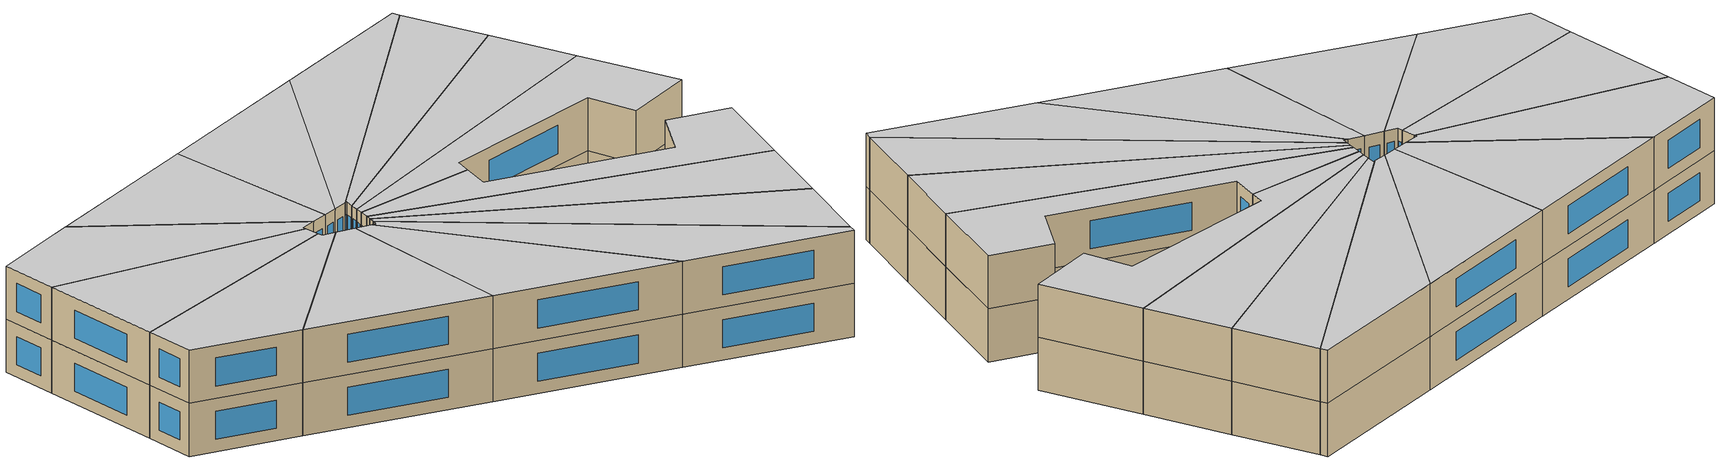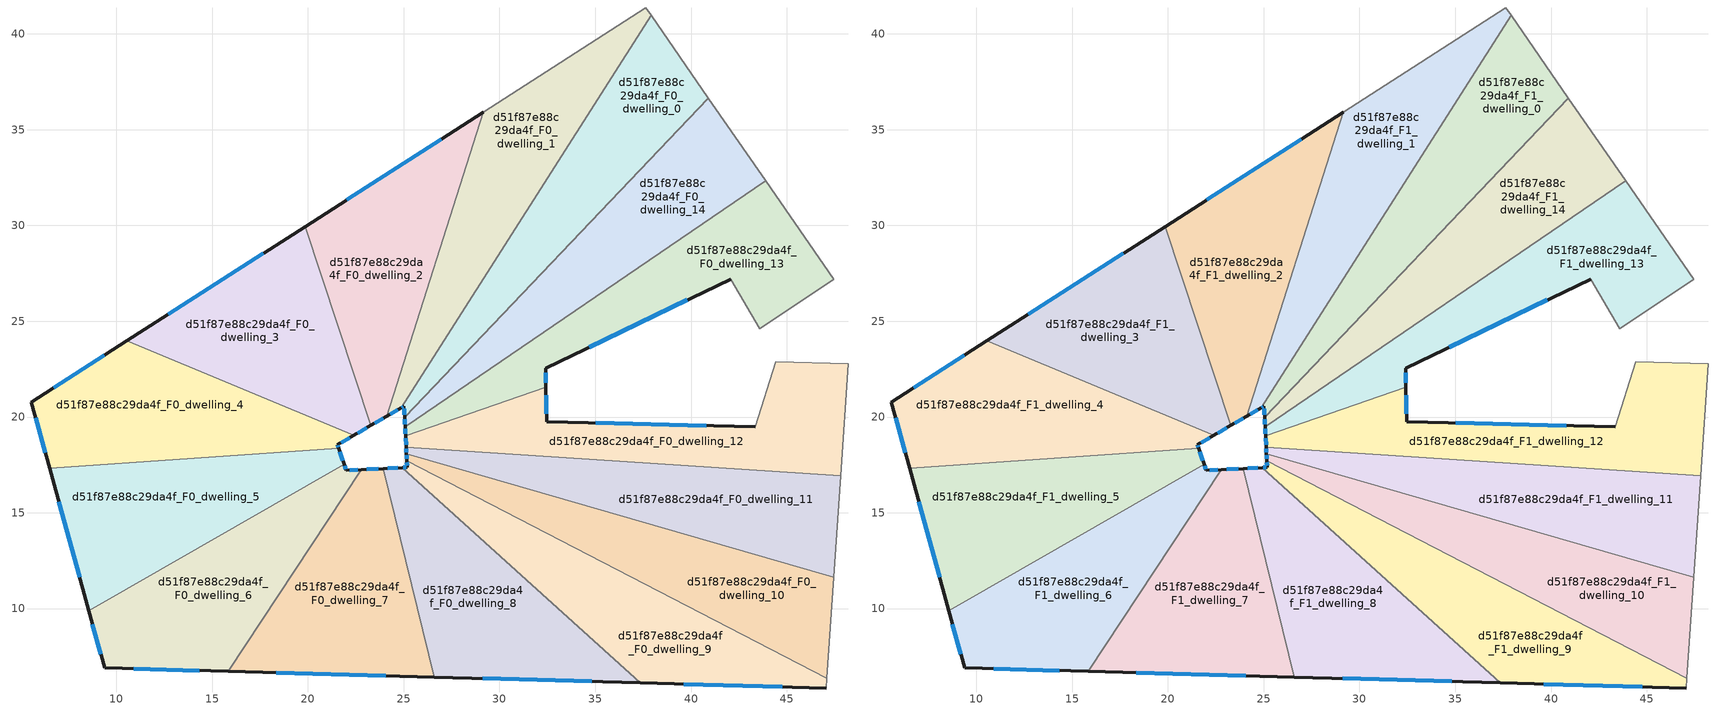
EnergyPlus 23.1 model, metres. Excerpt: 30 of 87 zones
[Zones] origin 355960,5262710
d51f87e88c29da4f_F0_dwelling_0
 floor ground (EU_floor_Construction): 37.91,40.98 40.9,36.65 25.04,20 25.01,20.55 24.87,20.47 z0
 wall outside (EU_wall_Construction): 24.87,20.47 25.01,20.55 25.04,20 z0:3
 wall to d51f87e88c29da4f_F0_dwelling_1 (EU_wall_Construction): 37.91,40.98 24.87,20.47 z0:3
 wall adiabatic (EU_wall_Construction): 40.9,36.65 37.91,40.98 z0:3
 wall to d51f87e88c29da4f_F0_dwelling_14 (EU_wall_Construction): 25.04,20 40.9,36.65 z0:3
 window (EU_Window_Construction): 25.02,20.42 25.03,20.13 / 24.91,20.49 24.98,20.53 z0.7:2.3
d51f87e88c29da4f_F0_dwelling_1
 floor ground (EU_floor_Construction): 37.65,41.36 37.91,40.98 24.87,20.47 24.11,20.03 29.16,35.91 z0
 wall outside (EU_wall_Construction): 24.11,20.03 24.87,20.47 z0:3
 wall to d51f87e88c29da4f_F0_dwelling_2 (EU_wall_Construction): 29.16,35.91 24.11,20.03 z0:3
 wall adiabatic (EU_wall_Construction): 37.91,40.98 37.65,41.36 29.16,35.91 z0:3
 window (EU_Window_Construction): 24.29,20.14 24.7,20.37 z0.7:2.3
d51f87e88c29da4f_F0_dwelling_10
 floor ground (EU_floor_Construction): 47.45,11.65 47.09,6.35 25.16,17.72 25.14,18.08 z0
 wall outside (EU_wall_Construction): 25.14,18.08 25.16,17.72 z0:3
 wall to d51f87e88c29da4f_F0_dwelling_11 (EU_wall_Construction): 47.45,11.65 25.14,18.08 z0:3
 wall adiabatic (EU_wall_Construction): 47.09,6.35 47.45,11.65 z0:3
 wall to d51f87e88c29da4f_F0_dwelling_9 (EU_wall_Construction): 25.16,17.72 47.09,6.35 z0:3
 window (EU_Window_Construction): 25.15,18 25.16,17.81 z0.7:2.3
d51f87e88c29da4f_F0_dwelling_11
 floor ground (EU_floor_Construction): 47.81,16.94 47.45,11.65 25.14,18.08 25.13,18.42 z0
 wall outside (EU_wall_Construction): 25.13,18.42 25.14,18.08 z0:3
 wall to d51f87e88c29da4f_F0_dwelling_12 (EU_wall_Construction): 47.81,16.94 25.13,18.42 z0:3
 wall adiabatic (EU_wall_Construction): 47.45,11.65 47.81,16.94 z0:3
 window (EU_Window_Construction): 25.13,18.34 25.14,18.16 z0.7:2.3
d51f87e88c29da4f_F0_dwelling_12
 floor ground (EU_floor_Construction): 48.21,22.78 47.81,16.94 25.13,18.42 25.09,19.02 32.43,21.56 32.46,19.75 43.35,19.49 44.41,22.87 z0
 wall outside (EU_wall_Construction): 25.09,19.02 25.13,18.42 / 43.35,19.49 32.46,19.75 32.43,21.56 z0:3
 wall adiabatic (EU_wall_Construction): 47.81,16.94 48.21,22.78 44.41,22.87 43.35,19.49 z0:3
 wall to d51f87e88c29da4f_F0_dwelling_13 (EU_wall_Construction): 32.43,21.56 25.09,19.02 z0:3
 window (EU_Window_Construction): 25.1,18.88 25.12,18.56 / 32.45,20.18 32.43,21.14 / 40.79,19.55 35.02,19.69 z0.7:2.3
d51f87e88c29da4f_F0_dwelling_13
 floor ground (EU_floor_Construction): 43.89,32.34 47.46,27.19 43.59,24.61 42.07,27.2 32.41,22.56 32.43,21.56 25.09,19.02 25.07,19.5 z0
 wall outside (EU_wall_Construction): 32.43,21.56 32.41,22.56 42.07,27.2 / 25.07,19.5 25.09,19.02 z0:3
 wall to d51f87e88c29da4f_F0_dwelling_14 (EU_wall_Construction): 43.89,32.34 25.07,19.5 z0:3
 wall adiabatic (EU_wall_Construction): 42.07,27.2 43.59,24.61 47.46,27.19 43.89,32.34 z0:3
 window (EU_Window_Construction): 34.68,23.65 39.8,26.11 / 32.42,21.8 32.41,22.32 / 25.07,19.39 25.09,19.14 z0.7:2.3
d51f87e88c29da4f_F0_dwelling_14
 floor ground (EU_floor_Construction): 40.9,36.65 43.89,32.34 25.07,19.5 25.04,20 z0
 wall outside (EU_wall_Construction): 25.04,20 25.07,19.5 z0:3
 wall adiabatic (EU_wall_Construction): 43.89,32.34 40.9,36.65 z0:3
 window (EU_Window_Construction): 25.05,19.88 25.06,19.62 z0.7:2.3
d51f87e88c29da4f_F0_dwelling_2
 floor ground (EU_floor_Construction): 29.16,35.91 24.11,20.03 23.29,19.56 19.85,29.95 z0
 wall outside (EU_wall_Construction): 23.29,19.56 24.11,20.03 / 29.16,35.91 19.85,29.95 z0:3
 wall to d51f87e88c29da4f_F0_dwelling_3 (EU_wall_Construction): 19.85,29.95 23.29,19.56 z0:3
 window (EU_Window_Construction): 23.48,19.67 23.92,19.92 / 26.97,34.51 22.03,31.35 z0.7:2.3
d51f87e88c29da4f_F0_dwelling_3
 floor ground (EU_floor_Construction): 19.85,29.95 23.29,19.56 22.38,19.04 10.53,23.97 z0
 wall outside (EU_wall_Construction): 22.38,19.04 23.29,19.56 / 19.85,29.95 10.53,23.97 z0:3
 wall to d51f87e88c29da4f_F0_dwelling_4 (EU_wall_Construction): 10.53,23.97 22.38,19.04 z0:3
 window (EU_Window_Construction): 22.59,19.16 23.08,19.44 / 17.66,28.54 12.72,25.37 z0.7:2.3
d51f87e88c29da4f_F0_dwelling_4
 floor ground (EU_floor_Construction): 22.38,19.04 21.54,18.56 21.6,18.38 6.51,17.32 5.55,20.78 10.53,23.97 z0
 wall outside (EU_wall_Construction): 21.6,18.38 21.54,18.56 22.38,19.04 / 10.53,23.97 5.55,20.78 6.51,17.32 z0:3
 wall to d51f87e88c29da4f_F0_dwelling_5 (EU_wall_Construction): 6.51,17.32 21.6,18.38 z0:3
 window (EU_Window_Construction): 21.74,18.67 22.18,18.93 / 21.59,18.42 21.56,18.51 / 5.78,19.97 6.28,18.13 / 9.36,23.22 6.72,21.53 z0.7:2.3
d51f87e88c29da4f_F0_dwelling_5
 floor ground (EU_floor_Construction): 21.6,18.38 21.89,17.52 8.56,9.88 6.51,17.32 z0
 wall outside (EU_wall_Construction): 21.89,17.52 21.6,18.38 / 6.51,17.32 8.56,9.88 z0:3
 wall to d51f87e88c29da4f_F0_dwelling_6 (EU_wall_Construction): 8.56,9.88 21.89,17.52 z0:3
 window (EU_Window_Construction): 21.82,17.72 21.67,18.18 / 6.99,15.57 8.08,11.63 z0.7:2.3
d51f87e88c29da4f_F0_dwelling_6
 floor ground (EU_floor_Construction): 22.79,17.25 15.83,6.72 9.38,6.9 8.56,9.88 21.89,17.52 22,17.21 z0
 wall outside (EU_wall_Construction): 22.79,17.25 22,17.21 21.89,17.52 / 8.56,9.88 9.38,6.9 15.83,6.72 z0:3
 wall to d51f87e88c29da4f_F0_dwelling_7 (EU_wall_Construction): 15.83,6.72 22.79,17.25 z0:3
 window (EU_Window_Construction): 21.97,17.28 21.92,17.45 / 22.61,17.24 22.19,17.22 / 10.89,6.86 14.31,6.76 / 8.75,9.18 9.19,7.6 z0.7:2.3
d51f87e88c29da4f_F0_dwelling_7
 floor ground (EU_floor_Construction): 23.93,17.31 26.59,6.42 15.83,6.72 22.79,17.25 z0
 wall outside (EU_wall_Construction): 23.93,17.31 22.79,17.25 / 15.83,6.72 26.59,6.42 z0:3
 wall to d51f87e88c29da4f_F0_dwelling_8 (EU_wall_Construction): 26.59,6.42 23.93,17.31 z0:3
 window (EU_Window_Construction): 23.66,17.3 23.06,17.27 / 18.36,6.65 24.07,6.49 z0.7:2.3
d51f87e88c29da4f_F0_dwelling_8
 floor ground (EU_floor_Construction): 37.34,6.12 26.59,6.42 23.93,17.31 24.91,17.36 z0
 wall outside (EU_wall_Construction): 24.91,17.36 23.93,17.31 / 26.59,6.42 37.34,6.12 z0:3
 wall to d51f87e88c29da4f_F0_dwelling_9 (EU_wall_Construction): 37.34,6.12 24.91,17.36 z0:3
 window (EU_Window_Construction): 24.68,17.35 24.16,17.32 / 29.12,6.35 34.82,6.19 z0.7:2.3
d51f87e88c29da4f_F0_dwelling_9
 floor ground (EU_floor_Construction): 47.09,6.35 47.05,5.85 37.34,6.12 24.91,17.36 25.18,17.38 25.16,17.72 z0
 wall outside (EU_wall_Construction): 25.16,17.72 25.18,17.38 24.91,17.36 / 37.34,6.12 47.05,5.85 z0:3
 wall adiabatic (EU_wall_Construction): 47.05,5.85 47.09,6.35 z0:3
 window (EU_Window_Construction): 25.12,17.37 24.98,17.37 / 25.17,17.64 25.18,17.46 / 39.62,6.06 44.77,5.92 z0.7:2.3
d51f87e88c29da4f_F1_dwelling_0
 floor to d51f87e88c29da4f_F0_dwelling_0 (EU_floor_Construction): 37.91,40.98 40.9,36.65 25.04,20 25.01,20.55 24.87,20.47 z3
 wall outside (EU_wall_Construction): 24.87,20.47 25.01,20.55 25.04,20 z3:6
 wall to d51f87e88c29da4f_F1_dwelling_1 (EU_wall_Construction): 37.91,40.98 24.87,20.47 z3:6
 wall adiabatic (EU_wall_Construction): 40.9,36.65 37.91,40.98 z3:6
 wall to d51f87e88c29da4f_F1_dwelling_14 (EU_wall_Construction): 25.04,20 40.9,36.65 z3:6
 window (EU_Window_Construction): 25.02,20.42 25.03,20.13 / 24.91,20.49 24.98,20.53 z3.7:5.3
 ceiling to d51f87e88c29da4f_F2_dwelling_0 (EU_floor_Construction): 25.04,20 40.9,36.65 37.91,40.98 24.87,20.47 25.01,20.55 z6
d51f87e88c29da4f_F1_dwelling_1
 floor to d51f87e88c29da4f_F0_dwelling_1 (EU_floor_Construction): 37.65,41.36 37.91,40.98 24.87,20.47 24.11,20.03 29.16,35.91 z3
 wall outside (EU_wall_Construction): 24.11,20.03 24.87,20.47 z3:6
 wall to d51f87e88c29da4f_F1_dwelling_2 (EU_wall_Construction): 29.16,35.91 24.11,20.03 z3:6
 wall adiabatic (EU_wall_Construction): 37.91,40.98 37.65,41.36 29.16,35.91 z3:6
 window (EU_Window_Construction): 24.29,20.14 24.7,20.37 z3.7:5.3
 ceiling to d51f87e88c29da4f_F2_dwelling_1 (EU_floor_Construction): 24.87,20.47 37.91,40.98 37.65,41.36 29.16,35.91 24.11,20.03 z6
d51f87e88c29da4f_F1_dwelling_10
 floor to d51f87e88c29da4f_F0_dwelling_10 (EU_floor_Construction): 47.45,11.65 47.09,6.35 25.16,17.72 25.14,18.08 z3
 wall outside (EU_wall_Construction): 25.14,18.08 25.16,17.72 z3:6
 wall to d51f87e88c29da4f_F1_dwelling_11 (EU_wall_Construction): 47.45,11.65 25.14,18.08 z3:6
 wall adiabatic (EU_wall_Construction): 47.09,6.35 47.45,11.65 z3:6
 wall to d51f87e88c29da4f_F1_dwelling_9 (EU_wall_Construction): 25.16,17.72 47.09,6.35 z3:6
 window (EU_Window_Construction): 25.15,18 25.16,17.81 z3.7:5.3
 ceiling to d51f87e88c29da4f_F2_dwelling_10 (EU_floor_Construction): 47.09,6.35 47.45,11.65 25.14,18.08 25.16,17.72 z6
d51f87e88c29da4f_F1_dwelling_11
 floor to d51f87e88c29da4f_F0_dwelling_11 (EU_floor_Construction): 47.81,16.94 47.45,11.65 25.14,18.08 25.13,18.42 z3
 wall outside (EU_wall_Construction): 25.13,18.42 25.14,18.08 z3:6
 wall to d51f87e88c29da4f_F1_dwelling_12 (EU_wall_Construction): 47.81,16.94 25.13,18.42 z3:6
 wall adiabatic (EU_wall_Construction): 47.45,11.65 47.81,16.94 z3:6
 window (EU_Window_Construction): 25.13,18.34 25.14,18.16 z3.7:5.3
 ceiling to d51f87e88c29da4f_F2_dwelling_11 (EU_floor_Construction): 47.45,11.65 47.81,16.94 25.13,18.42 25.14,18.08 z6
d51f87e88c29da4f_F1_dwelling_12
 floor to d51f87e88c29da4f_F0_dwelling_12 (EU_floor_Construction): 48.21,22.78 47.81,16.94 25.13,18.42 25.09,19.02 32.43,21.56 32.46,19.75 43.35,19.49 44.41,22.87 z3
 wall outside (EU_wall_Construction): 25.09,19.02 25.13,18.42 / 43.35,19.49 32.46,19.75 32.43,21.56 z3:6
 wall adiabatic (EU_wall_Construction): 47.81,16.94 48.21,22.78 44.41,22.87 43.35,19.49 z3:6
 wall to d51f87e88c29da4f_F1_dwelling_13 (EU_wall_Construction): 32.43,21.56 25.09,19.02 z3:6
 window (EU_Window_Construction): 25.1,18.88 25.12,18.56 / 32.45,20.18 32.43,21.14 / 40.79,19.55 35.02,19.69 z3.7:5.3
 ceiling to d51f87e88c29da4f_F2_dwelling_12 (EU_floor_Construction): 47.81,16.94 48.21,22.78 44.41,22.87 43.35,19.49 32.46,19.75 32.43,21.56 25.09,19.02 25.13,18.42 z6
d51f87e88c29da4f_F1_dwelling_13
 floor to d51f87e88c29da4f_F0_dwelling_13 (EU_floor_Construction): 43.89,32.34 47.46,27.19 43.59,24.61 42.07,27.2 32.41,22.56 32.43,21.56 25.09,19.02 25.07,19.5 z3
 wall outside (EU_wall_Construction): 32.43,21.56 32.41,22.56 42.07,27.2 / 25.07,19.5 25.09,19.02 z3:6
 wall to d51f87e88c29da4f_F1_dwelling_14 (EU_wall_Construction): 43.89,32.34 25.07,19.5 z3:6
 wall adiabatic (EU_wall_Construction): 42.07,27.2 43.59,24.61 47.46,27.19 43.89,32.34 z3:6
 window (EU_Window_Construction): 34.68,23.65 39.8,26.11 / 32.42,21.8 32.41,22.32 / 25.07,19.39 25.09,19.14 z3.7:5.3
 ceiling to d51f87e88c29da4f_F2_dwelling_13 (EU_floor_Construction): 43.59,24.61 47.46,27.19 43.89,32.34 25.07,19.5 25.09,19.02 32.43,21.56 32.41,22.56 42.07,27.2 z6
d51f87e88c29da4f_F1_dwelling_14
 floor to d51f87e88c29da4f_F0_dwelling_14 (EU_floor_Construction): 40.9,36.65 43.89,32.34 25.07,19.5 25.04,20 z3
 wall outside (EU_wall_Construction): 25.04,20 25.07,19.5 z3:6
 wall adiabatic (EU_wall_Construction): 43.89,32.34 40.9,36.65 z3:6
 window (EU_Window_Construction): 25.05,19.88 25.06,19.62 z3.7:5.3
 ceiling to d51f87e88c29da4f_F2_dwelling_14 (EU_floor_Construction): 43.89,32.34 40.9,36.65 25.04,20 25.07,19.5 z6
d51f87e88c29da4f_F1_dwelling_2
 floor to d51f87e88c29da4f_F0_dwelling_2 (EU_floor_Construction): 29.16,35.91 24.11,20.03 23.29,19.56 19.85,29.95 z3
 wall outside (EU_wall_Construction): 23.29,19.56 24.11,20.03 / 29.16,35.91 19.85,29.95 z3:6
 wall to d51f87e88c29da4f_F1_dwelling_3 (EU_wall_Construction): 19.85,29.95 23.29,19.56 z3:6
 window (EU_Window_Construction): 23.48,19.67 23.92,19.92 / 26.97,34.51 22.03,31.35 z3.7:5.3
 ceiling to d51f87e88c29da4f_F2_dwelling_2 (EU_floor_Construction): 24.11,20.03 29.16,35.91 19.85,29.95 23.29,19.56 z6
d51f87e88c29da4f_F1_dwelling_3
 floor to d51f87e88c29da4f_F0_dwelling_3 (EU_floor_Construction): 19.85,29.95 23.29,19.56 22.38,19.04 10.53,23.97 z3
 wall outside (EU_wall_Construction): 22.38,19.04 23.29,19.56 / 19.85,29.95 10.53,23.97 z3:6
 wall to d51f87e88c29da4f_F1_dwelling_4 (EU_wall_Construction): 10.53,23.97 22.38,19.04 z3:6
 window (EU_Window_Construction): 22.59,19.16 23.08,19.44 / 17.66,28.54 12.72,25.37 z3.7:5.3
 ceiling to d51f87e88c29da4f_F2_dwelling_3 (EU_floor_Construction): 23.29,19.56 19.85,29.95 10.53,23.97 22.38,19.04 z6
d51f87e88c29da4f_F1_dwelling_4
 floor to d51f87e88c29da4f_F0_dwelling_4 (EU_floor_Construction): 22.38,19.04 21.54,18.56 21.6,18.38 6.51,17.32 5.55,20.78 10.53,23.97 z3
 wall outside (EU_wall_Construction): 21.6,18.38 21.54,18.56 22.38,19.04 / 10.53,23.97 5.55,20.78 6.51,17.32 z3:6
 wall to d51f87e88c29da4f_F1_dwelling_5 (EU_wall_Construction): 6.51,17.32 21.6,18.38 z3:6
 window (EU_Window_Construction): 21.74,18.67 22.18,18.93 / 21.59,18.42 21.56,18.51 / 5.78,19.97 6.28,18.13 / 9.36,23.22 6.72,21.53 z3.7:5.3
 ceiling to d51f87e88c29da4f_F2_dwelling_4 (EU_floor_Construction): 21.6,18.38 21.54,18.56 22.38,19.04 10.53,23.97 5.55,20.78 6.51,17.32 z6
d51f87e88c29da4f_F1_dwelling_5
 floor to d51f87e88c29da4f_F0_dwelling_5 (EU_floor_Construction): 21.6,18.38 21.89,17.52 8.56,9.88 6.51,17.32 z3
 wall outside (EU_wall_Construction): 21.89,17.52 21.6,18.38 / 6.51,17.32 8.56,9.88 z3:6
 wall to d51f87e88c29da4f_F1_dwelling_6 (EU_wall_Construction): 8.56,9.88 21.89,17.52 z3:6
 window (EU_Window_Construction): 21.82,17.72 21.67,18.18 / 6.99,15.57 8.08,11.63 z3.7:5.3
 ceiling to d51f87e88c29da4f_F2_dwelling_5 (EU_floor_Construction): 21.89,17.52 21.6,18.38 6.51,17.32 8.56,9.88 z6
d51f87e88c29da4f_F1_dwelling_6
 floor to d51f87e88c29da4f_F0_dwelling_6 (EU_floor_Construction): 22.79,17.25 15.83,6.72 9.38,6.9 8.56,9.88 21.89,17.52 22,17.21 z3
 wall outside (EU_wall_Construction): 22.79,17.25 22,17.21 21.89,17.52 / 8.56,9.88 9.38,6.9 15.83,6.72 z3:6
 wall to d51f87e88c29da4f_F1_dwelling_7 (EU_wall_Construction): 15.83,6.72 22.79,17.25 z3:6
 window (EU_Window_Construction): 21.97,17.28 21.92,17.45 / 22.61,17.24 22.19,17.22 / 10.89,6.86 14.31,6.76 / 8.75,9.18 9.19,7.6 z3.7:5.3
 ceiling to d51f87e88c29da4f_F2_dwelling_6 (EU_floor_Construction): 15.83,6.72 22.79,17.25 22,17.21 21.89,17.52 8.56,9.88 9.38,6.9 z6
d51f87e88c29da4f_F1_dwelling_7
 floor to d51f87e88c29da4f_F0_dwelling_7 (EU_floor_Construction): 23.93,17.31 26.59,6.42 15.83,6.72 22.79,17.25 z3
 wall outside (EU_wall_Construction): 23.93,17.31 22.79,17.25 / 15.83,6.72 26.59,6.42 z3:6
 wall to d51f87e88c29da4f_F1_dwelling_8 (EU_wall_Construction): 26.59,6.42 23.93,17.31 z3:6
 window (EU_Window_Construction): 23.66,17.3 23.06,17.27 / 18.36,6.65 24.07,6.49 z3.7:5.3
 ceiling to d51f87e88c29da4f_F2_dwelling_7 (EU_floor_Construction): 26.59,6.42 23.93,17.31 22.79,17.25 15.83,6.72 z6
d51f87e88c29da4f_F1_dwelling_8
 floor to d51f87e88c29da4f_F0_dwelling_8 (EU_floor_Construction): 37.34,6.12 26.59,6.42 23.93,17.31 24.91,17.36 z3
 wall outside (EU_wall_Construction): 24.91,17.36 23.93,17.31 / 26.59,6.42 37.34,6.12 z3:6
 wall to d51f87e88c29da4f_F1_dwelling_9 (EU_wall_Construction): 37.34,6.12 24.91,17.36 z3:6
 window (EU_Window_Construction): 24.68,17.35 24.16,17.32 / 29.12,6.35 34.82,6.19 z3.7:5.3
 ceiling to d51f87e88c29da4f_F2_dwelling_8 (EU_floor_Construction): 37.34,6.12 24.91,17.36 23.93,17.31 26.59,6.42 z6
d51f87e88c29da4f_F1_dwelling_9
 floor to d51f87e88c29da4f_F0_dwelling_9 (EU_floor_Construction): 47.09,6.35 47.05,5.85 37.34,6.12 24.91,17.36 25.18,17.38 25.16,17.72 z3
 wall outside (EU_wall_Construction): 25.16,17.72 25.18,17.38 24.91,17.36 / 37.34,6.12 47.05,5.85 z3:6
 wall adiabatic (EU_wall_Construction): 47.05,5.85 47.09,6.35 z3:6
 window (EU_Window_Construction): 25.12,17.37 24.98,17.37 / 25.17,17.64 25.18,17.46 / 39.62,6.06 44.77,5.92 z3.7:5.3
 ceiling to d51f87e88c29da4f_F2_dwelling_9 (EU_floor_Construction): 47.05,5.85 47.09,6.35 25.16,17.72 25.18,17.38 24.91,17.36 37.34,6.12 z6
[Building]
EU S2 Campaign: North Axis=0; Terrain=City; Solar Distribution=FullExterior
[Site:Location]
Budapest.Ferenc.Liszt.Intl.AP: Latitude=47.437; Longitude=19.256; Time Zone=1; Elevation=185
[SizingPeriod:WeatherFileDays]
AnnualSizingPeriod: Begin Month=1; Begin Day of Month=1; End Month=12; End Day of Month=31; Day of Week for Start Day=Monday; Use Weather File Daylight Saving Period=No; Use Weather File Rain and Snow Indicators=No
[MATERIAL]
EU_InternalMass_Material: Roughness=MediumRough; Thickness=0.1; Conductivity=1; Density=1800; Specific Heat=900; Thermal Absorptance=0.9; Solar Absorptance=0.7; Visible Absorptance=0.7
[MATERIAL:NOMASS] Roughness=MediumRough; Thermal Absorptance=0.9; Solar Absorptance=0.7; Visible Absorptance=0.7
Name | Thermal Resistance
EU_wall_NoMass | 0.832559
EU_floor_NoMass | 0.872794
[WINDOWMATERIAL:SIMPLEGLAZINGSYSTEM]
EU_Window_SimpleGlazing: UFactor=2.79869; Solar Heat Gain Coefficient=0.75; Visible Transmittance=0.75
[CONSTRUCTION]
EU_wall_Construction: EU_wall_NoMass
EU_floor_Construction: EU_floor_NoMass
EU_Window_Construction: EU_Window_SimpleGlazing
EU_InternalMass_Construction: EU_InternalMass_Material
[ZONE] Type=1; Multiplier=1; Ceiling Height=autocalculate; Floor Area=autocalculate; Part of Total Floor Area=Yes
Name | Volume
d51f87e88c29da4f_F0_dwelling_0; d51f87e88c29da4f_F1_dwelling_0 | 191.958
d51f87e88c29da4f_F0_dwelling_1; d51f87e88c29da4f_F1_dwelling_1 | 191.973
d51f87e88c29da4f_F0_dwelling_10; d51f87e88c29da4f_F1_dwelling_10 | 191.975
d51f87e88c29da4f_F0_dwelling_11; d51f87e88c29da4f_F1_dwelling_11 | 191.952
d51f87e88c29da4f_F0_dwelling_12; d51f87e88c29da4f_F1_dwelling_12 | 188.31
d51f87e88c29da4f_F0_dwelling_13; d51f87e88c29da4f_F1_dwelling_13 | 195.565
d51f87e88c29da4f_F0_dwelling_14; d51f87e88c29da4f_F1_dwelling_14 | 191.963
d51f87e88c29da4f_F0_dwelling_2; d51f87e88c29da4f_F1_dwelling_2 | 191.898
d51f87e88c29da4f_F0_dwelling_3; d51f87e88c29da4f_F1_dwelling_3 | 191.98
d51f87e88c29da4f_F0_dwelling_4; d51f87e88c29da4f_F1_dwelling_4 | 191.954
d51f87e88c29da4f_F0_dwelling_5; d51f87e88c29da4f_F1_dwelling_5 | 191.953
d51f87e88c29da4f_F0_dwelling_6; d51f87e88c29da4f_F1_dwelling_6 | 191.915
d51f87e88c29da4f_F0_dwelling_7; d51f87e88c29da4f_F1_dwelling_7 | 191.964
d51f87e88c29da4f_F0_dwelling_8; d51f87e88c29da4f_F1_dwelling_8 | 191.927
d51f87e88c29da4f_F0_dwelling_9; d51f87e88c29da4f_F1_dwelling_9 | 191.96
[INTERNALMASS] Construction=EU_InternalMass_Construction
Name | Zone or ZoneList | Surface Area
d51f87e88c29da4f_F0_dwelling_0_EU_InternalMass | d51f87e88c29da4f_F0_dwelling_0 | 63.986
d51f87e88c29da4f_F0_dwelling_1_EU_InternalMass | d51f87e88c29da4f_F0_dwelling_1 | 63.9911
d51f87e88c29da4f_F0_dwelling_2_EU_InternalMass | d51f87e88c29da4f_F0_dwelling_2 | 63.9659
d51f87e88c29da4f_F0_dwelling_3_EU_InternalMass | d51f87e88c29da4f_F0_dwelling_3 | 63.9935
d51f87e88c29da4f_F0_dwelling_4_EU_InternalMass | d51f87e88c29da4f_F0_dwelling_4 | 63.9847
d51f87e88c29da4f_F0_dwelling_5_EU_InternalMass | d51f87e88c29da4f_F0_dwelling_5 | 63.9845
d51f87e88c29da4f_F0_dwelling_6_EU_InternalMass | d51f87e88c29da4f_F0_dwelling_6 | 63.9718
d51f87e88c29da4f_F0_dwelling_7_EU_InternalMass | d51f87e88c29da4f_F0_dwelling_7 | 63.988
d51f87e88c29da4f_F0_dwelling_8_EU_InternalMass | d51f87e88c29da4f_F0_dwelling_8 | 63.9756
d51f87e88c29da4f_F0_dwelling_9_EU_InternalMass | d51f87e88c29da4f_F0_dwelling_9 | 63.9865
d51f87e88c29da4f_F0_dwelling_10_EU_InternalMass | d51f87e88c29da4f_F0_dwelling_10 | 63.9916
d51f87e88c29da4f_F0_dwelling_11_EU_InternalMass | d51f87e88c29da4f_F0_dwelling_11 | 63.9842
d51f87e88c29da4f_F0_dwelling_12_EU_InternalMass | d51f87e88c29da4f_F0_dwelling_12 | 62.77
d51f87e88c29da4f_F0_dwelling_13_EU_InternalMass | d51f87e88c29da4f_F0_dwelling_13 | 65.1877
d51f87e88c29da4f_F0_dwelling_14_EU_InternalMass | d51f87e88c29da4f_F0_dwelling_14 | 63.9878
d51f87e88c29da4f_F1_dwelling_0_EU_InternalMass | d51f87e88c29da4f_F1_dwelling_0 | 63.986
d51f87e88c29da4f_F1_dwelling_1_EU_InternalMass | d51f87e88c29da4f_F1_dwelling_1 | 63.9911
d51f87e88c29da4f_F1_dwelling_2_EU_InternalMass | d51f87e88c29da4f_F1_dwelling_2 | 63.9659
d51f87e88c29da4f_F1_dwelling_3_EU_InternalMass | d51f87e88c29da4f_F1_dwelling_3 | 63.9935
d51f87e88c29da4f_F1_dwelling_4_EU_InternalMass | d51f87e88c29da4f_F1_dwelling_4 | 63.9847
d51f87e88c29da4f_F1_dwelling_5_EU_InternalMass | d51f87e88c29da4f_F1_dwelling_5 | 63.9845
d51f87e88c29da4f_F1_dwelling_6_EU_InternalMass | d51f87e88c29da4f_F1_dwelling_6 | 63.9718
d51f87e88c29da4f_F1_dwelling_7_EU_InternalMass | d51f87e88c29da4f_F1_dwelling_7 | 63.988
d51f87e88c29da4f_F1_dwelling_8_EU_InternalMass | d51f87e88c29da4f_F1_dwelling_8 | 63.9756
d51f87e88c29da4f_F1_dwelling_9_EU_InternalMass | d51f87e88c29da4f_F1_dwelling_9 | 63.9865
d51f87e88c29da4f_F1_dwelling_10_EU_InternalMass | d51f87e88c29da4f_F1_dwelling_10 | 63.9916
d51f87e88c29da4f_F1_dwelling_11_EU_InternalMass | d51f87e88c29da4f_F1_dwelling_11 | 63.9842
d51f87e88c29da4f_F1_dwelling_12_EU_InternalMass | d51f87e88c29da4f_F1_dwelling_12 | 62.77
d51f87e88c29da4f_F1_dwelling_13_EU_InternalMass | d51f87e88c29da4f_F1_dwelling_13 | 65.1877
d51f87e88c29da4f_F1_dwelling_14_EU_InternalMass | d51f87e88c29da4f_F1_dwelling_14 | 63.9878
[OTHEREQUIPMENT] Fuel Type=Electricity; Design Level Calculation Method=Watts/Area; Power per Zone Floor Area=1; Fraction Latent=0; Fraction Radiant=0; Fraction Lost=0; Carbon Dioxide Generation Rate=0; EndUse Subcategory=EU_Step8_InternalGains
Name | Zone or ZoneList or Space or SpaceList | Schedule
EU_Step8_InternalGain_d51f87e88c29da4f_F0_dwelling_0_f000 | d51f87e88c29da4f_F0_dwelling_0 | EU_Step8_GainSchedule_d51f87e88c29da4f_F0_dwelling_0_f000
EU_Step8_InternalGain_d51f87e88c29da4f_F0_dwelling_1_f000 | d51f87e88c29da4f_F0_dwelling_1 | EU_Step8_GainSchedule_d51f87e88c29da4f_F0_dwelling_1_f000
EU_Step8_InternalGain_d51f87e88c29da4f_F0_dwelling_2_f000 | d51f87e88c29da4f_F0_dwelling_2 | EU_Step8_GainSchedule_d51f87e88c29da4f_F0_dwelling_2_f000
EU_Step8_InternalGain_d51f87e88c29da4f_F0_dwelling_3_f000 | d51f87e88c29da4f_F0_dwelling_3 | EU_Step8_GainSchedule_d51f87e88c29da4f_F0_dwelling_3_f000
EU_Step8_InternalGain_d51f87e88c29da4f_F0_dwelling_4_f000 | d51f87e88c29da4f_F0_dwelling_4 | EU_Step8_GainSchedule_d51f87e88c29da4f_F0_dwelling_4_f000
EU_Step8_InternalGain_d51f87e88c29da4f_F0_dwelling_5_f000 | d51f87e88c29da4f_F0_dwelling_5 | EU_Step8_GainSchedule_d51f87e88c29da4f_F0_dwelling_5_f000
EU_Step8_InternalGain_d51f87e88c29da4f_F0_dwelling_6_f000 | d51f87e88c29da4f_F0_dwelling_6 | EU_Step8_GainSchedule_d51f87e88c29da4f_F0_dwelling_6_f000
EU_Step8_InternalGain_d51f87e88c29da4f_F0_dwelling_7_f000 | d51f87e88c29da4f_F0_dwelling_7 | EU_Step8_GainSchedule_d51f87e88c29da4f_F0_dwelling_7_f000
EU_Step8_InternalGain_d51f87e88c29da4f_F0_dwelling_8_f000 | d51f87e88c29da4f_F0_dwelling_8 | EU_Step8_GainSchedule_d51f87e88c29da4f_F0_dwelling_8_f000
EU_Step8_InternalGain_d51f87e88c29da4f_F0_dwelling_9_f000 | d51f87e88c29da4f_F0_dwelling_9 | EU_Step8_GainSchedule_d51f87e88c29da4f_F0_dwelling_9_f000
EU_Step8_InternalGain_d51f87e88c29da4f_F0_dwelling_10_f000 | d51f87e88c29da4f_F0_dwelling_10 | EU_Step8_GainSchedule_d51f87e88c29da4f_F0_dwelling_10_f000
EU_Step8_InternalGain_d51f87e88c29da4f_F0_dwelling_11_f000 | d51f87e88c29da4f_F0_dwelling_11 | EU_Step8_GainSchedule_d51f87e88c29da4f_F0_dwelling_11_f000
EU_Step8_InternalGain_d51f87e88c29da4f_F0_dwelling_12_f000 | d51f87e88c29da4f_F0_dwelling_12 | EU_Step8_GainSchedule_d51f87e88c29da4f_F0_dwelling_12_f000
EU_Step8_InternalGain_d51f87e88c29da4f_F0_dwelling_13_f000 | d51f87e88c29da4f_F0_dwelling_13 | EU_Step8_GainSchedule_d51f87e88c29da4f_F0_dwelling_13_f000
EU_Step8_InternalGain_d51f87e88c29da4f_F0_dwelling_14_f000 | d51f87e88c29da4f_F0_dwelling_14 | EU_Step8_GainSchedule_d51f87e88c29da4f_F0_dwelling_14_f000
EU_Step8_InternalGain_d51f87e88c29da4f_F1_dwelling_0_f000 | d51f87e88c29da4f_F1_dwelling_0 | EU_Step8_GainSchedule_d51f87e88c29da4f_F1_dwelling_0_f000
EU_Step8_InternalGain_d51f87e88c29da4f_F1_dwelling_1_f000 | d51f87e88c29da4f_F1_dwelling_1 | EU_Step8_GainSchedule_d51f87e88c29da4f_F1_dwelling_1_f000
EU_Step8_InternalGain_d51f87e88c29da4f_F1_dwelling_2_f000 | d51f87e88c29da4f_F1_dwelling_2 | EU_Step8_GainSchedule_d51f87e88c29da4f_F1_dwelling_2_f000
EU_Step8_InternalGain_d51f87e88c29da4f_F1_dwelling_3_f000 | d51f87e88c29da4f_F1_dwelling_3 | EU_Step8_GainSchedule_d51f87e88c29da4f_F1_dwelling_3_f000
EU_Step8_InternalGain_d51f87e88c29da4f_F1_dwelling_4_f000 | d51f87e88c29da4f_F1_dwelling_4 | EU_Step8_GainSchedule_d51f87e88c29da4f_F1_dwelling_4_f000
EU_Step8_InternalGain_d51f87e88c29da4f_F1_dwelling_5_f000 | d51f87e88c29da4f_F1_dwelling_5 | EU_Step8_GainSchedule_d51f87e88c29da4f_F1_dwelling_5_f000
EU_Step8_InternalGain_d51f87e88c29da4f_F1_dwelling_6_f000 | d51f87e88c29da4f_F1_dwelling_6 | EU_Step8_GainSchedule_d51f87e88c29da4f_F1_dwelling_6_f000
EU_Step8_InternalGain_d51f87e88c29da4f_F1_dwelling_7_f000 | d51f87e88c29da4f_F1_dwelling_7 | EU_Step8_GainSchedule_d51f87e88c29da4f_F1_dwelling_7_f000
EU_Step8_InternalGain_d51f87e88c29da4f_F1_dwelling_8_f000 | d51f87e88c29da4f_F1_dwelling_8 | EU_Step8_GainSchedule_d51f87e88c29da4f_F1_dwelling_8_f000
EU_Step8_InternalGain_d51f87e88c29da4f_F1_dwelling_9_f000 | d51f87e88c29da4f_F1_dwelling_9 | EU_Step8_GainSchedule_d51f87e88c29da4f_F1_dwelling_9_f000
EU_Step8_InternalGain_d51f87e88c29da4f_F1_dwelling_10_f000 | d51f87e88c29da4f_F1_dwelling_10 | EU_Step8_GainSchedule_d51f87e88c29da4f_F1_dwelling_10_f000
EU_Step8_InternalGain_d51f87e88c29da4f_F1_dwelling_11_f000 | d51f87e88c29da4f_F1_dwelling_11 | EU_Step8_GainSchedule_d51f87e88c29da4f_F1_dwelling_11_f000
EU_Step8_InternalGain_d51f87e88c29da4f_F1_dwelling_12_f000 | d51f87e88c29da4f_F1_dwelling_12 | EU_Step8_GainSchedule_d51f87e88c29da4f_F1_dwelling_12_f000
EU_Step8_InternalGain_d51f87e88c29da4f_F1_dwelling_13_f000 | d51f87e88c29da4f_F1_dwelling_13 | EU_Step8_GainSchedule_d51f87e88c29da4f_F1_dwelling_13_f000
EU_Step8_InternalGain_d51f87e88c29da4f_F1_dwelling_14_f000 | d51f87e88c29da4f_F1_dwelling_14 | EU_Step8_GainSchedule_d51f87e88c29da4f_F1_dwelling_14_f000
[ZONEVENTILATION:DESIGNFLOWRATE] Schedule=EU_AlwaysOn; Design Flow Rate Calculation Method=AirChanges/Hour; Air Changes per Hour=0.475469; Ventilation Type=Natural; Fan Pressure Rise=0; Fan Total Efficiency=1; Constant Term Coefficient=1; Temperature Term Coefficient=0; Velocity Term Coefficient=0; Velocity Squared Term Coefficient=0; Minimum Indoor Temperature=-100; Maximum Indoor Temperature=100; Delta Temperature=-100; Minimum Outdoor Temperature=-100; Maximum Outdoor Temperature=100; Maximum Wind Speed=40
Name | Zone or ZoneList or Space or SpaceList
EU_ConstantAir_d51f87e88c29da4f_F0_dwelling_0 | d51f87e88c29da4f_F0_dwelling_0
EU_ConstantAir_d51f87e88c29da4f_F0_dwelling_1 | d51f87e88c29da4f_F0_dwelling_1
EU_ConstantAir_d51f87e88c29da4f_F0_dwelling_2 | d51f87e88c29da4f_F0_dwelling_2
EU_ConstantAir_d51f87e88c29da4f_F0_dwelling_3 | d51f87e88c29da4f_F0_dwelling_3
EU_ConstantAir_d51f87e88c29da4f_F0_dwelling_4 | d51f87e88c29da4f_F0_dwelling_4
EU_ConstantAir_d51f87e88c29da4f_F0_dwelling_5 | d51f87e88c29da4f_F0_dwelling_5
EU_ConstantAir_d51f87e88c29da4f_F0_dwelling_6 | d51f87e88c29da4f_F0_dwelling_6
EU_ConstantAir_d51f87e88c29da4f_F0_dwelling_7 | d51f87e88c29da4f_F0_dwelling_7
EU_ConstantAir_d51f87e88c29da4f_F0_dwelling_8 | d51f87e88c29da4f_F0_dwelling_8
EU_ConstantAir_d51f87e88c29da4f_F0_dwelling_9 | d51f87e88c29da4f_F0_dwelling_9
EU_ConstantAir_d51f87e88c29da4f_F0_dwelling_10 | d51f87e88c29da4f_F0_dwelling_10
EU_ConstantAir_d51f87e88c29da4f_F0_dwelling_11 | d51f87e88c29da4f_F0_dwelling_11
EU_ConstantAir_d51f87e88c29da4f_F0_dwelling_12 | d51f87e88c29da4f_F0_dwelling_12
EU_ConstantAir_d51f87e88c29da4f_F0_dwelling_13 | d51f87e88c29da4f_F0_dwelling_13
EU_ConstantAir_d51f87e88c29da4f_F0_dwelling_14 | d51f87e88c29da4f_F0_dwelling_14
EU_ConstantAir_d51f87e88c29da4f_F1_dwelling_0 | d51f87e88c29da4f_F1_dwelling_0
EU_ConstantAir_d51f87e88c29da4f_F1_dwelling_1 | d51f87e88c29da4f_F1_dwelling_1
EU_ConstantAir_d51f87e88c29da4f_F1_dwelling_2 | d51f87e88c29da4f_F1_dwelling_2
EU_ConstantAir_d51f87e88c29da4f_F1_dwelling_3 | d51f87e88c29da4f_F1_dwelling_3
EU_ConstantAir_d51f87e88c29da4f_F1_dwelling_4 | d51f87e88c29da4f_F1_dwelling_4
EU_ConstantAir_d51f87e88c29da4f_F1_dwelling_5 | d51f87e88c29da4f_F1_dwelling_5
EU_ConstantAir_d51f87e88c29da4f_F1_dwelling_6 | d51f87e88c29da4f_F1_dwelling_6
EU_ConstantAir_d51f87e88c29da4f_F1_dwelling_7 | d51f87e88c29da4f_F1_dwelling_7
EU_ConstantAir_d51f87e88c29da4f_F1_dwelling_8 | d51f87e88c29da4f_F1_dwelling_8
EU_ConstantAir_d51f87e88c29da4f_F1_dwelling_9 | d51f87e88c29da4f_F1_dwelling_9
EU_ConstantAir_d51f87e88c29da4f_F1_dwelling_10 | d51f87e88c29da4f_F1_dwelling_10
EU_ConstantAir_d51f87e88c29da4f_F1_dwelling_11 | d51f87e88c29da4f_F1_dwelling_11
EU_ConstantAir_d51f87e88c29da4f_F1_dwelling_12 | d51f87e88c29da4f_F1_dwelling_12
EU_ConstantAir_d51f87e88c29da4f_F1_dwelling_13 | d51f87e88c29da4f_F1_dwelling_13
EU_ConstantAir_d51f87e88c29da4f_F1_dwelling_14 | d51f87e88c29da4f_F1_dwelling_14
[HVACTEMPLATE:THERMOSTAT] Constant Heating Setpoint=20; Constant Cooling Setpoint=50
EU_HeatOnly_d51f87e88c29da4f_F0_dwelling_0; EU_HeatOnly_d51f87e88c29da4f_F0_dwelling_1; EU_HeatOnly_d51f87e88c29da4f_F0_dwelling_2; EU_HeatOnly_d51f87e88c29da4f_F0_dwelling_3; EU_HeatOnly_d51f87e88c29da4f_F0_dwelling_4; EU_HeatOnly_d51f87e88c29da4f_F0_dwelling_5; EU_HeatOnly_d51f87e88c29da4f_F0_dwelling_6; EU_HeatOnly_d51f87e88c29da4f_F0_dwelling_7; EU_HeatOnly_d51f87e88c29da4f_F0_dwelling_8; EU_HeatOnly_d51f87e88c29da4f_F0_dwelling_9; EU_HeatOnly_d51f87e88c29da4f_F0_dwelling_10; EU_HeatOnly_d51f87e88c29da4f_F0_dwelling_11; EU_HeatOnly_d51f87e88c29da4f_F0_dwelling_12; EU_HeatOnly_d51f87e88c29da4f_F0_dwelling_13; EU_HeatOnly_d51f87e88c29da4f_F0_dwelling_14; EU_HeatOnly_d51f87e88c29da4f_F1_dwelling_0; EU_HeatOnly_d51f87e88c29da4f_F1_dwelling_1; EU_HeatOnly_d51f87e88c29da4f_F1_dwelling_2; EU_HeatOnly_d51f87e88c29da4f_F1_dwelling_3; EU_HeatOnly_d51f87e88c29da4f_F1_dwelling_4; EU_HeatOnly_d51f87e88c29da4f_F1_dwelling_5; EU_HeatOnly_d51f87e88c29da4f_F1_dwelling_6; EU_HeatOnly_d51f87e88c29da4f_F1_dwelling_7; EU_HeatOnly_d51f87e88c29da4f_F1_dwelling_8; EU_HeatOnly_d51f87e88c29da4f_F1_dwelling_9; EU_HeatOnly_d51f87e88c29da4f_F1_dwelling_10; EU_HeatOnly_d51f87e88c29da4f_F1_dwelling_11; EU_HeatOnly_d51f87e88c29da4f_F1_dwelling_12; EU_HeatOnly_d51f87e88c29da4f_F1_dwelling_13; EU_HeatOnly_d51f87e88c29da4f_F1_dwelling_14; EU_HeatOnly_d51f87e88c29da4f_F2_dwelling_0; EU_HeatOnly_d51f87e88c29da4f_F2_dwelling_1; EU_HeatOnly_d51f87e88c29da4f_F2_dwelling_2; EU_HeatOnly_d51f87e88c29da4f_F2_dwelling_3; EU_HeatOnly_d51f87e88c29da4f_F2_dwelling_4; EU_HeatOnly_d51f87e88c29da4f_F2_dwelling_5; EU_HeatOnly_d51f87e88c29da4f_F2_dwelling_6; EU_HeatOnly_d51f87e88c29da4f_F2_dwelling_7; EU_HeatOnly_d51f87e88c29da4f_F2_dwelling_8; EU_HeatOnly_d51f87e88c29da4f_F2_dwelling_9; EU_HeatOnly_d51f87e88c29da4f_F2_dwelling_10; EU_HeatOnly_d51f87e88c29da4f_F2_dwelling_11; EU_HeatOnly_d51f87e88c29da4f_F2_dwelling_12; EU_HeatOnly_d51f87e88c29da4f_F2_dwelling_13; EU_HeatOnly_d51f87e88c29da4f_F2_dwelling_14; EU_HeatOnly_d51f87e88c29da4f_F3_dwelling_0
[HVACTEMPLATE:ZONE:IDEALLOADSAIRSYSTEM] System Availability Schedule=EU_AlwaysOn; Maximum Heating Supply Air Temperature=50; Minimum Cooling Supply Air Temperature=13; Maximum Heating Supply Air Humidity Ratio=0.0156; Minimum Cooling Supply Air Humidity Ratio=0.0077; Heating Limit=NoLimit; Cooling Limit=NoLimit; Heating Availability Schedule=EU_AlwaysOn; Cooling Availability Schedule=EU_CoolingOff; Dehumidification Control Type=ConstantSensibleHeatRatio; Cooling Sensible Heat Ratio=0.7; Dehumidification Setpoint=60; Humidification Control Type=None; Humidification Setpoint=30; Outdoor Air Method=None; Outdoor Air Flow Rate per Person=0.00944; Outdoor Air Flow Rate per Zone Floor Area=0; Outdoor Air Flow Rate per Zone=0; Demand Controlled Ventilation Type=None; Outdoor Air Economizer Type=NoEconomizer; Heat Recovery Type=None; Sensible Heat Recovery Effectiveness=0.7; Latent Heat Recovery Effectiveness=0.65
Name | Template Thermostat
d51f87e88c29da4f_F0_dwelling_0 | EU_HeatOnly_d51f87e88c29da4f_F0_dwelling_0
d51f87e88c29da4f_F0_dwelling_1 | EU_HeatOnly_d51f87e88c29da4f_F0_dwelling_1
d51f87e88c29da4f_F0_dwelling_2 | EU_HeatOnly_d51f87e88c29da4f_F0_dwelling_2
d51f87e88c29da4f_F0_dwelling_3 | EU_HeatOnly_d51f87e88c29da4f_F0_dwelling_3
d51f87e88c29da4f_F0_dwelling_4 | EU_HeatOnly_d51f87e88c29da4f_F0_dwelling_4
d51f87e88c29da4f_F0_dwelling_5 | EU_HeatOnly_d51f87e88c29da4f_F0_dwelling_5
d51f87e88c29da4f_F0_dwelling_6 | EU_HeatOnly_d51f87e88c29da4f_F0_dwelling_6
d51f87e88c29da4f_F0_dwelling_7 | EU_HeatOnly_d51f87e88c29da4f_F0_dwelling_7
d51f87e88c29da4f_F0_dwelling_8 | EU_HeatOnly_d51f87e88c29da4f_F0_dwelling_8
d51f87e88c29da4f_F0_dwelling_9 | EU_HeatOnly_d51f87e88c29da4f_F0_dwelling_9
d51f87e88c29da4f_F0_dwelling_10 | EU_HeatOnly_d51f87e88c29da4f_F0_dwelling_10
d51f87e88c29da4f_F0_dwelling_11 | EU_HeatOnly_d51f87e88c29da4f_F0_dwelling_11
d51f87e88c29da4f_F0_dwelling_12 | EU_HeatOnly_d51f87e88c29da4f_F0_dwelling_12
d51f87e88c29da4f_F0_dwelling_13 | EU_HeatOnly_d51f87e88c29da4f_F0_dwelling_13
d51f87e88c29da4f_F0_dwelling_14 | EU_HeatOnly_d51f87e88c29da4f_F0_dwelling_14
d51f87e88c29da4f_F1_dwelling_0 | EU_HeatOnly_d51f87e88c29da4f_F1_dwelling_0
d51f87e88c29da4f_F1_dwelling_1 | EU_HeatOnly_d51f87e88c29da4f_F1_dwelling_1
d51f87e88c29da4f_F1_dwelling_2 | EU_HeatOnly_d51f87e88c29da4f_F1_dwelling_2
d51f87e88c29da4f_F1_dwelling_3 | EU_HeatOnly_d51f87e88c29da4f_F1_dwelling_3
d51f87e88c29da4f_F1_dwelling_4 | EU_HeatOnly_d51f87e88c29da4f_F1_dwelling_4
d51f87e88c29da4f_F1_dwelling_5 | EU_HeatOnly_d51f87e88c29da4f_F1_dwelling_5
d51f87e88c29da4f_F1_dwelling_6 | EU_HeatOnly_d51f87e88c29da4f_F1_dwelling_6
d51f87e88c29da4f_F1_dwelling_7 | EU_HeatOnly_d51f87e88c29da4f_F1_dwelling_7
d51f87e88c29da4f_F1_dwelling_8 | EU_HeatOnly_d51f87e88c29da4f_F1_dwelling_8
d51f87e88c29da4f_F1_dwelling_9 | EU_HeatOnly_d51f87e88c29da4f_F1_dwelling_9
d51f87e88c29da4f_F1_dwelling_10 | EU_HeatOnly_d51f87e88c29da4f_F1_dwelling_10
d51f87e88c29da4f_F1_dwelling_11 | EU_HeatOnly_d51f87e88c29da4f_F1_dwelling_11
d51f87e88c29da4f_F1_dwelling_12 | EU_HeatOnly_d51f87e88c29da4f_F1_dwelling_12
d51f87e88c29da4f_F1_dwelling_13 | EU_HeatOnly_d51f87e88c29da4f_F1_dwelling_13
d51f87e88c29da4f_F1_dwelling_14 | EU_HeatOnly_d51f87e88c29da4f_F1_dwelling_14
[SIZING:ZONE] Zone Cooling Design Supply Air Temperature Input Method=SupplyAirTemperature; Zone Cooling Design Supply Air Temperature=13; Zone Heating Design Supply Air Temperature Input Method=SupplyAirTemperature; Zone Heating Design Supply Air Temperature=50; Zone Cooling Design Supply Air Humidity Ratio=0.008; Zone Heating Design Supply Air Humidity Ratio=0.008; Cooling Design Air Flow Method=DesignDay; Cooling Design Air Flow Rate=0; Cooling Minimum Air Flow per Zone Floor Area=0.000762; Cooling Minimum Air Flow=0; Cooling Minimum Air Flow Fraction=0.2; Heating Design Air Flow Method=DesignDay; Heating Design Air Flow Rate=0; Heating Maximum Air Flow per Zone Floor Area=0.002032; Heating Maximum Air Flow=0.141576; Heating Maximum Air Flow Fraction=0.3; Account for Dedicated Outdoor Air System=No; Dedicated Outdoor Air System Control Strategy=NeutralSupplyAir; Dedicated Outdoor Air Low Setpoint Temperature for Design=autosize; Dedicated Outdoor Air High Setpoint Temperature for Design=autosize; Zone Load Sizing Method=Sensible Load Only No Latent Load; Zone Latent Cooling Design Supply Air Humidity Ratio Input Method=HumidityRatioDifference; Zone Cooling Design Supply Air Humidity Ratio Difference=0.005; Zone Latent Heating Design Supply Air Humidity Ratio Input Method=HumidityRatioDifference; Zone Humidification Design Supply Air Humidity Ratio Difference=0.005
d51f87e88c29da4f_F0_dwelling_0; d51f87e88c29da4f_F0_dwelling_1; d51f87e88c29da4f_F0_dwelling_2; d51f87e88c29da4f_F0_dwelling_3; d51f87e88c29da4f_F0_dwelling_4; d51f87e88c29da4f_F0_dwelling_5; d51f87e88c29da4f_F0_dwelling_6; d51f87e88c29da4f_F0_dwelling_7; d51f87e88c29da4f_F0_dwelling_8; d51f87e88c29da4f_F0_dwelling_9; d51f87e88c29da4f_F0_dwelling_10; d51f87e88c29da4f_F0_dwelling_11; d51f87e88c29da4f_F0_dwelling_12; d51f87e88c29da4f_F0_dwelling_13; d51f87e88c29da4f_F0_dwelling_14; d51f87e88c29da4f_F1_dwelling_0; d51f87e88c29da4f_F1_dwelling_1; d51f87e88c29da4f_F1_dwelling_2; d51f87e88c29da4f_F1_dwelling_3; d51f87e88c29da4f_F1_dwelling_4; d51f87e88c29da4f_F1_dwelling_5; d51f87e88c29da4f_F1_dwelling_6; d51f87e88c29da4f_F1_dwelling_7; d51f87e88c29da4f_F1_dwelling_8; d51f87e88c29da4f_F1_dwelling_9; d51f87e88c29da4f_F1_dwelling_10; d51f87e88c29da4f_F1_dwelling_11; d51f87e88c29da4f_F1_dwelling_12; d51f87e88c29da4f_F1_dwelling_13; d51f87e88c29da4f_F1_dwelling_14
[SCHEDULE:CONSTANT]
Name | Hourly Value
EU_AlwaysOn | 1
EU_CoolingOff | 0
[SCHEDULE:FILE] Column Number=1; Rows to Skip at Top=0; Number of Hours of Data=8760; Column Separator=Comma; Interpolate to Timestep=No; Minutes per Item=60; Adjust Schedule for Daylight Savings=Yes
Name | File
EU_Step8_GainSchedule_d51f87e88c29da4f_F0_dwelling_0_f000 | ../../schedules/d51f87e88c29da4f/d51f87e88c29da4f_F0_dwelling_0_f000_gain.csv
EU_Step8_GainSchedule_d51f87e88c29da4f_F0_dwelling_1_f000 | ../../schedules/d51f87e88c29da4f/d51f87e88c29da4f_F0_dwelling_1_f000_gain.csv
EU_Step8_GainSchedule_d51f87e88c29da4f_F0_dwelling_2_f000 | ../../schedules/d51f87e88c29da4f/d51f87e88c29da4f_F0_dwelling_2_f000_gain.csv
EU_Step8_GainSchedule_d51f87e88c29da4f_F0_dwelling_3_f000 | ../../schedules/d51f87e88c29da4f/d51f87e88c29da4f_F0_dwelling_3_f000_gain.csv
EU_Step8_GainSchedule_d51f87e88c29da4f_F0_dwelling_4_f000 | ../../schedules/d51f87e88c29da4f/d51f87e88c29da4f_F0_dwelling_4_f000_gain.csv
EU_Step8_GainSchedule_d51f87e88c29da4f_F0_dwelling_5_f000 | ../../schedules/d51f87e88c29da4f/d51f87e88c29da4f_F0_dwelling_5_f000_gain.csv
EU_Step8_GainSchedule_d51f87e88c29da4f_F0_dwelling_6_f000 | ../../schedules/d51f87e88c29da4f/d51f87e88c29da4f_F0_dwelling_6_f000_gain.csv
EU_Step8_GainSchedule_d51f87e88c29da4f_F0_dwelling_7_f000 | ../../schedules/d51f87e88c29da4f/d51f87e88c29da4f_F0_dwelling_7_f000_gain.csv
EU_Step8_GainSchedule_d51f87e88c29da4f_F0_dwelling_8_f000 | ../../schedules/d51f87e88c29da4f/d51f87e88c29da4f_F0_dwelling_8_f000_gain.csv
EU_Step8_GainSchedule_d51f87e88c29da4f_F0_dwelling_9_f000 | ../../schedules/d51f87e88c29da4f/d51f87e88c29da4f_F0_dwelling_9_f000_gain.csv
EU_Step8_GainSchedule_d51f87e88c29da4f_F0_dwelling_10_f000 | ../../schedules/d51f87e88c29da4f/d51f87e88c29da4f_F0_dwelling_10_f000_gain.csv
EU_Step8_GainSchedule_d51f87e88c29da4f_F0_dwelling_11_f000 | ../../schedules/d51f87e88c29da4f/d51f87e88c29da4f_F0_dwelling_11_f000_gain.csv
EU_Step8_GainSchedule_d51f87e88c29da4f_F0_dwelling_12_f000 | ../../schedules/d51f87e88c29da4f/d51f87e88c29da4f_F0_dwelling_12_f000_gain.csv
EU_Step8_GainSchedule_d51f87e88c29da4f_F0_dwelling_13_f000 | ../../schedules/d51f87e88c29da4f/d51f87e88c29da4f_F0_dwelling_13_f000_gain.csv
EU_Step8_GainSchedule_d51f87e88c29da4f_F0_dwelling_14_f000 | ../../schedules/d51f87e88c29da4f/d51f87e88c29da4f_F0_dwelling_14_f000_gain.csv
EU_Step8_GainSchedule_d51f87e88c29da4f_F1_dwelling_0_f000 | ../../schedules/d51f87e88c29da4f/d51f87e88c29da4f_F1_dwelling_0_f000_gain.csv
EU_Step8_GainSchedule_d51f87e88c29da4f_F1_dwelling_1_f000 | ../../schedules/d51f87e88c29da4f/d51f87e88c29da4f_F1_dwelling_1_f000_gain.csv
EU_Step8_GainSchedule_d51f87e88c29da4f_F1_dwelling_2_f000 | ../../schedules/d51f87e88c29da4f/d51f87e88c29da4f_F1_dwelling_2_f000_gain.csv
EU_Step8_GainSchedule_d51f87e88c29da4f_F1_dwelling_3_f000 | ../../schedules/d51f87e88c29da4f/d51f87e88c29da4f_F1_dwelling_3_f000_gain.csv
EU_Step8_GainSchedule_d51f87e88c29da4f_F1_dwelling_4_f000 | ../../schedules/d51f87e88c29da4f/d51f87e88c29da4f_F1_dwelling_4_f000_gain.csv
EU_Step8_GainSchedule_d51f87e88c29da4f_F1_dwelling_5_f000 | ../../schedules/d51f87e88c29da4f/d51f87e88c29da4f_F1_dwelling_5_f000_gain.csv
EU_Step8_GainSchedule_d51f87e88c29da4f_F1_dwelling_6_f000 | ../../schedules/d51f87e88c29da4f/d51f87e88c29da4f_F1_dwelling_6_f000_gain.csv
EU_Step8_GainSchedule_d51f87e88c29da4f_F1_dwelling_7_f000 | ../../schedules/d51f87e88c29da4f/d51f87e88c29da4f_F1_dwelling_7_f000_gain.csv
EU_Step8_GainSchedule_d51f87e88c29da4f_F1_dwelling_8_f000 | ../../schedules/d51f87e88c29da4f/d51f87e88c29da4f_F1_dwelling_8_f000_gain.csv
EU_Step8_GainSchedule_d51f87e88c29da4f_F1_dwelling_9_f000 | ../../schedules/d51f87e88c29da4f/d51f87e88c29da4f_F1_dwelling_9_f000_gain.csv
EU_Step8_GainSchedule_d51f87e88c29da4f_F1_dwelling_10_f000 | ../../schedules/d51f87e88c29da4f/d51f87e88c29da4f_F1_dwelling_10_f000_gain.csv
EU_Step8_GainSchedule_d51f87e88c29da4f_F1_dwelling_11_f000 | ../../schedules/d51f87e88c29da4f/d51f87e88c29da4f_F1_dwelling_11_f000_gain.csv
EU_Step8_GainSchedule_d51f87e88c29da4f_F1_dwelling_12_f000 | ../../schedules/d51f87e88c29da4f/d51f87e88c29da4f_F1_dwelling_12_f000_gain.csv
EU_Step8_GainSchedule_d51f87e88c29da4f_F1_dwelling_13_f000 | ../../schedules/d51f87e88c29da4f/d51f87e88c29da4f_F1_dwelling_13_f000_gain.csv
EU_Step8_GainSchedule_d51f87e88c29da4f_F1_dwelling_14_f000 | ../../schedules/d51f87e88c29da4f/d51f87e88c29da4f_F1_dwelling_14_f000_gain.csv
